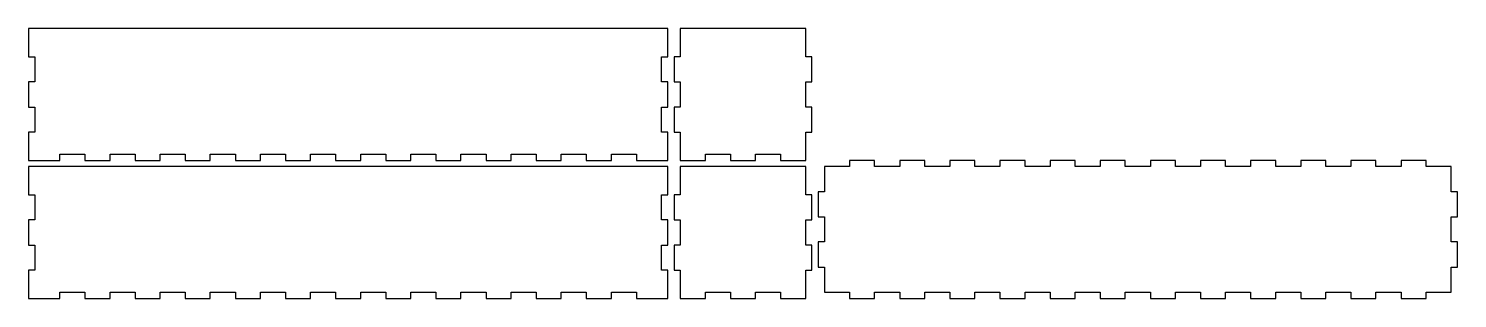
# Model space of a CAD drawing. Header units: millimetres. Extents: x 0 to 684, y 3 to 132.
import ezdxf

# ---------------------------------------------------------------- set-up
doc = ezdxf.new("R2010")
doc.units = ezdxf.units.MM

msp = doc.modelspace()

# ---------------------------------------------------------------- linework, layer by layer
at = {"layer": 'back_outsideCutPath'}
for p, q in [((0, 132), (0, 118.5)), ((306, 132), (0, 132)), ((306, 130.5), (306, 132)), ((306, 118.5), (306, 130.5)), ((0, 118.5), (3, 118.5)), ((3, 118.5), (3, 106.5)), ((303, 106.5), (303, 118.5)), ((303, 118.5), (306, 118.5)), ((3, 106.5), (0, 106.5)), ((0, 106.5), (0, 94.5)), ((306, 106.5), (303, 106.5)), ((306, 94.5), (306, 106.5)), ((0, 94.5), (3, 94.5)), ((3, 94.5), (3, 82.5)), ((303, 82.5), (303, 94.5)), ((303, 94.5), (306, 94.5)), ((3, 82.5), (0, 82.5)), ((0, 82.5), (0, 70.5)), ((306, 82.5), (303, 82.5)), ((306, 69), (306, 82.5)), ((0, 70.5), (0, 69)), ((0, 69), (15, 69)), ((15, 69), (15, 72)), ((15, 72), (27, 72)), ((27, 72), (27, 69)), ((27, 69), (39, 69)), ((39, 69), (39, 72)), ((39, 72), (51, 72)), ((51, 72), (51, 69)), ((51, 69), (63, 69)), ((63, 69), (63, 72)), ((63, 72), (75, 72)), ((75, 72), (75, 69)), ((75, 69), (87, 69)), ((87, 69), (87, 72)), ((87, 72), (99, 72)), ((99, 72), (99, 69)), ((99, 69), (111, 69)), ((111, 69), (111, 72)), ((111, 72), (123, 72)), ((123, 72), (123, 69)), ((123, 69), (135, 69)), ((135, 69), (135, 72)), ((135, 72), (147, 72)), ((147, 72), (147, 69)), ((147, 69), (159, 69)), ((159, 69), (159, 72)), ((159, 72), (171, 72)), ((171, 72), (171, 69)), ((171, 69), (183, 69)), ((183, 69), (183, 72)), ((183, 72), (195, 72)), ((195, 72), (195, 69)), ((195, 69), (207, 69)), ((207, 69), (207, 72)), ((207, 72), (219, 72)), ((219, 72), (219, 69)), ((219, 69), (231, 69)), ((231, 69), (231, 72)), ((231, 72), (243, 72)), ((243, 72), (243, 69)), ((243, 69), (255, 69)), ((255, 69), (255, 72)), ((255, 72), (267, 72)), ((267, 72), (267, 69)), ((267, 69), (279, 69)), ((279, 69), (279, 72)), ((279, 72), (291, 72)), ((291, 72), (291, 69)), ((291, 69), (306, 69))]:
    msp.add_line(p, q, dxfattribs=at)
at = {"layer": 'bottom_outsideCutPath'}
for p, q in [((405, 69), (393, 69)), ((393, 69), (393, 66)), ((405, 66), (405, 69)), ((429, 69), (417, 69)), ((417, 69), (417, 66)), ((429, 66), (429, 69)), ((453, 69), (441, 69)), ((441, 69), (441, 66)), ((453, 66), (453, 69)), ((477, 69), (465, 69)), ((465, 69), (465, 66)), ((477, 66), (477, 69)), ((501, 69), (489, 69)), ((489, 69), (489, 66)), ((501, 66), (501, 69)), ((525, 69), (513, 69)), ((513, 69), (513, 66)), ((525, 66), (525, 69)), ((549, 69), (537, 69)), ((537, 69), (537, 66)), ((549, 66), (549, 69)), ((573, 69), (561, 69)), ((561, 69), (561, 66)), ((573, 66), (573, 69)), ((597, 69), (585, 69)), ((585, 69), (585, 66)), ((597, 66), (597, 69)), ((621, 69), (609, 69)), ((609, 69), (609, 66)), ((621, 66), (621, 69)), ((645, 69), (633, 69)), ((633, 69), (633, 66)), ((645, 66), (645, 69)), ((669, 69), (657, 69)), ((657, 69), (657, 66)), ((669, 66), (669, 69)), ((381, 66), (381, 54)), ((393, 66), (381, 66)), ((417, 66), (405, 66)), ((441, 66), (429, 66)), ((465, 66), (453, 66)), ((489, 66), (477, 66)), ((513, 66), (501, 66)), ((537, 66), (525, 66)), ((561, 66), (549, 66)), ((585, 66), (573, 66)), ((609, 66), (597, 66)), ((633, 66), (621, 66)), ((657, 66), (645, 66)), ((681, 66), (669, 66)), ((681, 54), (681, 66)), ((681, 66), (681, 66)), ((381, 54), (378, 54)), ((378, 54), (378, 42)), ((684, 54), (681, 54)), ((684, 42), (684, 54)), ((378, 42), (381, 42)), ((381, 42), (381, 30)), ((681, 30), (681, 42)), ((681, 42), (684, 42)), ((381, 30), (378, 30)), ((378, 30), (378, 18)), ((684, 30), (681, 30)), ((684, 18), (684, 30)), ((378, 18), (381, 18)), ((381, 18), (381, 6)), ((681, 6), (681, 18)), ((681, 18), (684, 18)), ((381, 6), (381, 6)), ((381, 6), (393, 6)), ((393, 6), (393, 3)), ((393, 3), (405, 3)), ((405, 3), (405, 6)), ((405, 6), (417, 6)), ((417, 6), (417, 3)), ((417, 3), (429, 3)), ((429, 3), (429, 6)), ((429, 6), (441, 6)), ((441, 6), (441, 3)), ((441, 3), (453, 3)), ((453, 3), (453, 6)), ((453, 6), (465, 6)), ((465, 6), (465, 3)), ((465, 3), (477, 3)), ((477, 3), (477, 6)), ((477, 6), (489, 6)), ((489, 6), (489, 3)), ((489, 3), (501, 3)), ((501, 3), (501, 6)), ((501, 6), (513, 6)), ((513, 6), (513, 3)), ((513, 3), (525, 3)), ((525, 3), (525, 6)), ((525, 6), (537, 6)), ((537, 6), (537, 3)), ((537, 3), (549, 3)), ((549, 3), (549, 6)), ((549, 6), (561, 6)), ((561, 6), (561, 3)), ((561, 3), (573, 3)), ((573, 3), (573, 6)), ((573, 6), (585, 6)), ((585, 6), (585, 3)), ((585, 3), (597, 3)), ((597, 3), (597, 6)), ((597, 6), (609, 6)), ((609, 6), (609, 3)), ((609, 3), (621, 3)), ((621, 3), (621, 6)), ((621, 6), (633, 6)), ((633, 6), (633, 3)), ((633, 3), (645, 3)), ((645, 3), (645, 6)), ((645, 6), (657, 6)), ((657, 6), (657, 3)), ((657, 3), (669, 3)), ((669, 3), (669, 6)), ((669, 6), (681, 6))]:
    msp.add_line(p, q, dxfattribs=at)
at = {"layer": 'front_outsideCutPath'}
for p, q in [((0, 66), (0, 52.5)), ((306, 66), (0, 66)), ((306, 64.5), (306, 66)), ((306, 52.5), (306, 64.5)), ((0, 52.5), (3, 52.5)), ((3, 52.5), (3, 40.5)), ((303, 40.5), (303, 52.5)), ((303, 52.5), (306, 52.5)), ((3, 40.5), (0, 40.5)), ((0, 40.5), (0, 28.5)), ((306, 40.5), (303, 40.5)), ((306, 28.5), (306, 40.5)), ((0, 28.5), (3, 28.5)), ((3, 28.5), (3, 16.5)), ((303, 16.5), (303, 28.5)), ((303, 28.5), (306, 28.5)), ((3, 16.5), (0, 16.5)), ((0, 16.5), (0, 4.5)), ((306, 16.5), (303, 16.5)), ((306, 3), (306, 16.5)), ((0, 4.5), (0, 3)), ((0, 3), (15, 3)), ((15, 3), (15, 6)), ((15, 6), (27, 6)), ((27, 6), (27, 3)), ((27, 3), (39, 3)), ((39, 3), (39, 6)), ((39, 6), (51, 6)), ((51, 6), (51, 3)), ((51, 3), (63, 3)), ((63, 3), (63, 6)), ((63, 6), (75, 6)), ((75, 6), (75, 3)), ((75, 3), (87, 3)), ((87, 3), (87, 6)), ((87, 6), (99, 6)), ((99, 6), (99, 3)), ((99, 3), (111, 3)), ((111, 3), (111, 6)), ((111, 6), (123, 6)), ((123, 6), (123, 3)), ((123, 3), (135, 3)), ((135, 3), (135, 6)), ((135, 6), (147, 6)), ((147, 6), (147, 3)), ((147, 3), (159, 3)), ((159, 3), (159, 6)), ((159, 6), (171, 6)), ((171, 6), (171, 3)), ((171, 3), (183, 3)), ((183, 3), (183, 6)), ((183, 6), (195, 6)), ((195, 6), (195, 3)), ((195, 3), (207, 3)), ((207, 3), (207, 6)), ((207, 6), (219, 6)), ((219, 6), (219, 3)), ((219, 3), (231, 3)), ((231, 3), (231, 6)), ((231, 6), (243, 6)), ((243, 6), (243, 3)), ((243, 3), (255, 3)), ((255, 3), (255, 6)), ((255, 6), (267, 6)), ((267, 6), (267, 3)), ((267, 3), (279, 3)), ((279, 3), (279, 6)), ((279, 6), (291, 6)), ((291, 6), (291, 3)), ((291, 3), (306, 3))]:
    msp.add_line(p, q, dxfattribs=at)
at = {"layer": 'left_outsideCutPath'}
for p, q in [((312, 66), (312, 52.5)), ((372, 66), (312, 66)), ((372, 64.5), (372, 66)), ((372, 52.5), (372, 64.5)), ((312, 52.5), (309, 52.5)), ((309, 52.5), (309, 40.5)), ((375, 52.5), (372, 52.5)), ((375, 40.5), (375, 52.5)), ((309, 40.5), (312, 40.5)), ((312, 40.5), (312, 28.5)), ((372, 28.5), (372, 40.5)), ((372, 40.5), (375, 40.5)), ((312, 28.5), (309, 28.5)), ((309, 28.5), (309, 16.5)), ((375, 28.5), (372, 28.5)), ((375, 16.5), (375, 28.5)), ((309, 16.5), (312, 16.5)), ((312, 16.5), (312, 4.5)), ((372, 3), (372, 16.5)), ((372, 16.5), (375, 16.5)), ((312, 4.5), (312, 3)), ((312, 3), (324, 3)), ((324, 3), (324, 6)), ((324, 6), (336, 6)), ((336, 6), (336, 3)), ((336, 3), (348, 3)), ((348, 3), (348, 6)), ((348, 6), (360, 6)), ((360, 6), (360, 3)), ((360, 3), (372, 3)), ((372, 3), (372, 3))]:
    msp.add_line(p, q, dxfattribs=at)
at = {"layer": 'right_outsideCutPath'}
for p, q in [((312, 132), (312, 118.5)), ((372, 132), (312, 132)), ((372, 130.5), (372, 132)), ((372, 118.5), (372, 130.5)), ((312, 118.5), (309, 118.5)), ((309, 118.5), (309, 106.5)), ((375, 118.5), (372, 118.5)), ((375, 106.5), (375, 118.5)), ((309, 106.5), (312, 106.5)), ((312, 106.5), (312, 94.5)), ((372, 94.5), (372, 106.5)), ((372, 106.5), (375, 106.5)), ((312, 94.5), (309, 94.5)), ((309, 94.5), (309, 82.5)), ((375, 94.5), (372, 94.5)), ((375, 82.5), (375, 94.5)), ((309, 82.5), (312, 82.5)), ((312, 82.5), (312, 70.5)), ((372, 69), (372, 82.5)), ((372, 82.5), (375, 82.5)), ((312, 70.5), (312, 69)), ((312, 69), (324, 69)), ((324, 69), (324, 72)), ((324, 72), (336, 72)), ((336, 72), (336, 69)), ((336, 69), (348, 69)), ((348, 69), (348, 72)), ((348, 72), (360, 72)), ((360, 72), (360, 69)), ((360, 69), (372, 69)), ((372, 69), (372, 69))]:
    msp.add_line(p, q, dxfattribs=at)

doc.saveas('drawing.dxf')
